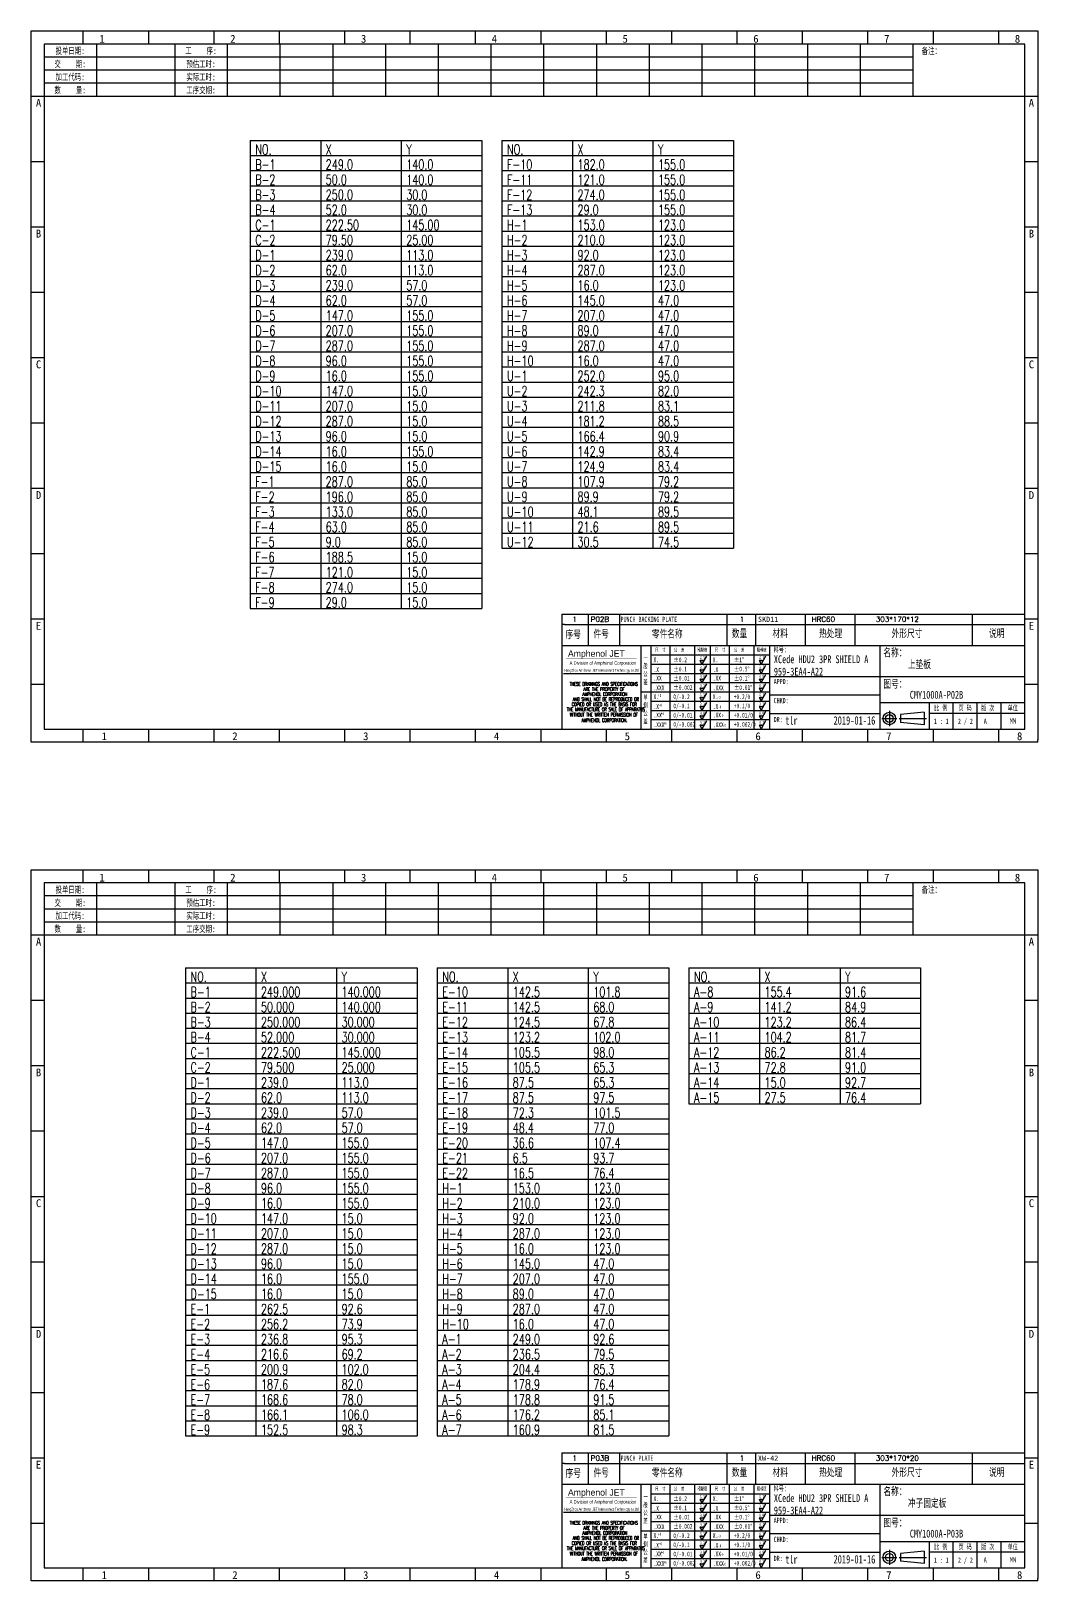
# Model space of a CAD drawing. Header units: millimetres. Extents: x -2852 to 5627, y -2271 to 1849.
# Drawn here: x 4997 to 5627, y 879 to 1849 of the extents above; entities that cross this region are included whole.
import ezdxf
from ezdxf.enums import TextEntityAlignment as Align

# ---------------------------------------------------------------- set-up
doc = ezdxf.new("R2010")
doc.units = ezdxf.units.MM
doc.layers.add('1', color=7, linetype='Continuous')
doc.layers.add('41', color=1, linetype='Continuous')
doc.styles.add('CH', font='仿宋_GB2312_0.ttf')
doc.styles.add('jet01', font='simplex.shx', dxfattribs={"width": 0.7, "bigfont": 'hztxt.shx'})
doc.styles.add('SIMPLEX', font='SIMPLEX')
doc.styles.get("Standard").update_dxf_attribs({"font": '仿宋_GB2312_0.ttf', "width": 0.7})
doc.styles.add('TEXTSTYLE_1', font='TRIUMB.TTF')
doc.styles.add('TEXTSTYLE_2', font='TRIUM.TTF')
doc.styles.add('tk', font='', dxfattribs={"width": 0.7})
doc.styles.add('tk 2', font='仿宋_GB2312_0.ttf', dxfattribs={"width": 0.65})
doc.styles.add('tk 4', font='simplex.shx', dxfattribs={"width": 0.65, "bigfont": 'bigfont.shx'})
doc.styles.get('tk').set_extended_font_data('NSimSun')

# ---------------------------------------------------------------- blocks, each defined once
blk = doc.blocks.new('A3-N')
at = {"layer": '1', "color": 1}
for p, q in [((0, 0), (0, 296.73)), ((0, 296.73), (420, 296.73)), ((21.82, 291.27), (21.82, 296.73)), ((49.09, 291.27), (49.09, 296.73)), ((76.36, 291.27), (76.36, 296.73)), ((103.64, 291.27), (103.64, 296.73)), ((103.64, 291.27), (103.64, 296.73)), ((103.64, 291.27), (103.64, 296.73)), ((130.91, 291.27), (130.91, 296.73)), ((158.18, 291.27), (158.18, 296.73)), ((185.45, 291.27), (185.45, 296.73)), ((212.73, 291.27), (212.73, 296.73)), ((240, 291.27), (240, 296.73)), ((267.27, 291.27), (267.27, 296.73)), ((294.55, 291.27), (294.55, 296.73)), ((321.82, 291.27), (321.82, 296.73)), ((349.09, 291.27), (349.09, 296.73)), ((376.36, 291.27), (376.36, 296.73)), ((403.64, 291.27), (403.64, 296.73)), ((420, 296.73), (420, 1)), ((5.45, 269.45), (0, 269.45)), ((420, 269.45), (414.55, 269.45)), ((5.45, 242.18), (0, 242.18)), ((420, 242.18), (414.55, 242.18)), ((5.45, 214.91), (0, 214.91)), ((420, 214.91), (414.55, 214.91)), ((5.45, 187.64), (0, 187.64)), ((420, 187.64), (414.55, 187.64)), ((5.45, 160.36), (0, 160.36)), ((420, 160.36), (414.55, 160.36)), ((5.45, 133.09), (0, 133.09)), ((420, 133.09), (414.55, 133.09)), ((5.45, 105.82), (0, 105.82)), ((420, 105.82), (414.55, 105.82)), ((5.45, 78.55), (0, 78.55)), ((420, 78.55), (414.55, 78.55)), ((5.45, 51.27), (0, 51.27)), ((222.45, 49.09), (221.45, 49.09)), ((221.45, 49.09), (221.45, 40.36)), ((222.45, 49.09), (414.55, 49.09)), ((232.36, 49.09), (232.36, 40.36)), ((245.45, 49.09), (245.45, 40.36)), ((290.18, 49.09), (290.18, 40.36)), ((302.18, 49.09), (302.18, 40.36)), ((322.91, 49.09), (322.91, 40.36)), ((343.64, 49.09), (343.64, 40.36)), ((392.73, 40.36), (392.73, 49.09)), ((420, 51.27), (414.55, 51.27)), ((258.55, 40.36), (258.55, 5.44)), ((266.45, 40.36), (266.45, 5.44)), ((276.78, 40.36), (276.78, 5.45)), ((291.18, 40.36), (291.18, 5.45)), ((301.51, 40.37), (301.51, 5.46)), ((308.01, 40.36), (308.01, 5.45)), ((354.09, 40.36), (354.09, 5.45)), ((308.01, 32.39), (258.55, 32.39)), ((308.01, 28.54), (258.55, 28.54)), ((414.55, 27.27), (308.01, 27.27)), ((5.45, 24), (0, 24)), ((308.01, 24.69), (258.55, 24.69)), ((354.09, 19.63), (308.01, 19.63)), ((420, 24), (414.55, 24)), ((308.01, 16.99), (258.55, 16.99)), ((308.01, 13.14), (258.55, 13.14)), ((414.55, 16.36), (354.09, 16.36)), ((374.55, 16.36), (374.55, 5.45)), ((384.55, 16.36), (384.55, 5.45)), ((394.55, 16.36), (394.55, 5.45)), ((404.55, 16.36), (404.55, 5.45)), ((308.01, 9.29), (258.55, 9.29)), ((308.01, 11.99), (354.09, 11.99)), ((372.51, 12.49), (362.69, 11.5)), ((362.69, 11.5), (362.69, 8.23)), ((372.51, 7.25), (362.69, 8.23)), ((372.51, 12.49), (372.51, 7.25)), ((414.55, 12), (374.55, 12)), ((1, 0), (0, 0)), ((420, 0), (1, 0)), ((21.82, 0), (21.82, 5.45)), ((49.09, 0), (49.09, 5.45)), ((76.36, 0), (76.36, 5.45)), ((103.64, 0), (103.64, 5.45)), ((130.91, 0), (130.91, 5.45)), ((158.18, 0), (158.18, 5.45)), ((185.45, 0), (185.45, 5.45)), ((212.73, 0), (212.73, 5.45)), ((240, 0), (240, 5.45)), ((267.27, 0), (267.27, 5.45)), ((294.55, 0), (294.55, 5.45)), ((321.82, 0), (321.82, 5.45)), ((349.09, 0), (349.09, 5.45)), ((376.36, 0), (376.36, 5.45)), ((403.64, 0), (403.64, 5.45)), ((420, 0), (420, 1))]:
    blk.add_line(p, q, dxfattribs=at)
at = {"layer": '1'}
for p, q in [((414.55, 278.18), (414.55, 284.73)), ((221.45, 40.36), (221.45, 5.45)), ((221.45, 40.36), (414.55, 40.36)), ((221.45, 40.36), (414.55, 40.36)), ((254.41, 40.36), (254.41, 5.45)), ((283.28, 40.36), (283.28, 5.45)), ((308.01, 36.24), (258.55, 36.24)), ((222.08, 28.67), (254.12, 28.67)), ((308.01, 20.84), (254.41, 20.84))]:
    blk.add_line(p, q, dxfattribs=at)
at = {"layer": '1', "color": 1, "ltscale": 0.05}
for p, q in [((278.93, 34.04), (279.79, 32.56)), ((278.93, 34.04), (280.65, 34.04)), ((281.68, 35.84), (279.79, 32.56)), ((303.66, 34.05), (304.52, 32.56)), ((303.66, 34.05), (305.38, 34.05)), ((306.41, 35.84), (304.52, 32.56)), ((278.93, 30.19), (279.79, 28.71)), ((278.93, 30.19), (280.65, 30.19)), ((278.93, 26.34), (279.79, 24.86)), ((278.93, 26.34), (280.65, 26.34)), ((281.68, 31.99), (279.79, 28.71)), ((281.68, 28.14), (279.79, 24.86)), ((303.66, 30.2), (305.38, 30.2)), ((303.66, 30.2), (304.52, 28.71)), ((303.66, 26.35), (304.52, 24.86)), ((303.66, 26.35), (305.38, 26.35)), ((306.41, 31.99), (304.52, 28.71)), ((306.41, 28.14), (304.52, 24.86)), ((278.93, 22.49), (280.65, 22.49)), ((278.93, 22.49), (279.79, 21.01)), ((281.68, 24.29), (279.79, 21.01)), ((281.68, 20.45), (279.79, 17.17)), ((303.66, 22.5), (305.38, 22.5)), ((303.66, 22.5), (304.52, 21.01)), ((306.41, 24.29), (304.52, 21.01)), ((306.41, 20.46), (304.52, 17.18)), ((278.93, 18.66), (279.79, 17.17)), ((278.93, 18.66), (280.65, 18.66)), ((278.93, 14.81), (280.65, 14.81)), ((278.93, 14.81), (279.79, 13.32)), ((281.68, 16.6), (279.79, 13.32)), ((303.66, 18.66), (304.52, 17.18)), ((303.66, 18.66), (305.38, 18.66)), ((303.66, 14.81), (305.38, 14.81)), ((303.66, 14.81), (304.52, 13.33)), ((306.41, 16.61), (304.52, 13.33)), ((278.93, 10.96), (279.79, 9.47)), ((278.93, 10.96), (280.65, 10.96)), ((278.93, 7.11), (279.79, 5.62)), ((278.93, 7.11), (280.65, 7.11)), ((281.68, 12.75), (279.79, 9.47)), ((281.68, 8.9), (279.79, 5.62)), ((303.66, 10.96), (304.52, 9.48)), ((303.66, 10.96), (305.38, 10.96)), ((303.66, 7.11), (305.38, 7.11)), ((303.66, 7.11), (304.52, 5.63)), ((306.41, 12.76), (304.52, 9.48)), ((306.41, 8.91), (304.52, 5.63))]:
    blk.add_line(p, q, dxfattribs=at)
at = {"layer": '1', "color": 1, "ltscale": 0.1}
for p, q in [((358.01, 13.02), (358.01, 6.71)), ((354.86, 9.87), (361.17, 9.87)), ((362.03, 9.87), (373.54, 9.87))]:
    blk.add_line(p, q, dxfattribs=at)
at = {"layer": '1'}
blk.add_lwpolyline([(221.45, 5.45), (414.55, 5.45), (414.55, 291.27), (5.45, 291.27), (5.45, 5.45), (414.55, 5.45)], dxfattribs=at)
at = {"layer": '1', "color": 7, "linetype": 'Continuous', "const_width": 0.123}
blk.add_lwpolyline([(223.11, 34.74), (252.6, 34.76)], dxfattribs=at)
at = {"layer": '1', "color": 1}
for radius in [2.62, 1.64]:
    blk.add_circle((358.01, 9.87), radius, dxfattribs=at)
at = {"layer": '41'}
for p, q in [((27.27, 291.27), (27.27, 269.45)), ((60, 291.27), (60, 269.45)), ((81.82, 291.27), (81.82, 269.45)), ((103.82, 291.27), (103.82, 269.45)), ((125.82, 291.27), (125.82, 269.45)), ((147.82, 291.27), (147.82, 269.45)), ((169.82, 291.27), (169.82, 269.45)), ((191.82, 291.27), (191.82, 269.45)), ((213.82, 291.27), (213.82, 269.45)), ((235.82, 291.27), (235.82, 269.45)), ((257.82, 291.27), (257.82, 269.45)), ((279.82, 291.27), (279.82, 269.45)), ((301.82, 291.27), (301.82, 269.45)), ((323.82, 291.27), (323.82, 269.45)), ((345.82, 291.27), (345.82, 269.45)), ((367.82, 291.27), (367.82, 269.45)), ((367.82, 285.82), (5.45, 285.82)), ((367.82, 280.36), (5.45, 280.36)), ((367.82, 274.91), (5.45, 274.91)), ((414.55, 269.45), (5.45, 269.45))]:
    blk.add_line(p, q, dxfattribs=at)
at = {"layer": '1', "color": 1}
for s, p in [('1', (29.64, 295.11)), ('2', (84.18, 295.11)), ('3', (138.73, 295.11)), ('4', (193.27, 295.11)), ('5', (247.82, 295.11)), ('6', (302.36, 295.11)), ('7', (356.91, 295.11)), ('8', (411.45, 295.11)), ('1', (30.53, 4.11)), ('2', (85.08, 4.11)), ('3', (139.62, 4.11)), ('4', (194.17, 4.11)), ('5', (248.72, 4.11)), ('6', (303.26, 4.11)), ('7', (357.81, 4.11)), ('8', (412.35, 4.11))]:
    blk.add_text(s, height=3.27, dxfattribs=at).set_placement(p, align=Align.TOP_CENTER)
at = {"layer": '1', "style": 'tk', "width": 0.7}
for s, p in [('投单日期:', (16.36, 288.55)), ('交    期:', (16.36, 283.09)), ('预估工时:', (70.91, 283.09)), ('工    序:', (70.91, 288.55)), ('备注：', (375.51, 288.55)), ('加工代码:', (16.36, 277.64)), ('实际工时:', (70.91, 277.64)), ('数    量:', (16.36, 272.18)), ('工序交期:', (70.91, 272.18))]:
    blk.add_text(s, height=2.727, dxfattribs=at).set_placement(p, align=Align.MIDDLE)
at = {"layer": '1', "color": 1}
for s, p in [('A', (2.04, 268.36)), ('B', (2.04, 213.82)), ('C', (2.04, 159.27)), ('D', (2.04, 104.73)), ('E', (2.04, 50.18))]:
    blk.add_text(s, height=3.27, dxfattribs=at).set_placement(p, align=Align.TOP_LEFT)
for s, p in [('A', (418.37, 268.36)), ('B', (418.37, 213.82)), ('C', (418.37, 159.27)), ('D', (418.37, 104.73)), ('E', (418.37, 50.18))]:
    blk.add_text(s, height=3.27, dxfattribs=at).set_placement(p, align=Align.TOP_RIGHT)
at = {"layer": '1', "color": 1, "style": 'tk 2', "width": 0.7}
for s, height, p in [('序号', 3.273, (222.96, 43.34)), ('件号', 3.273, (234.62, 43.61)), ('零件名称', 3.273, (258.97, 43.61)), ('数量', 3.273, (292.3, 43.78)), ('材料', 3.273, (309.27, 43.78)), ('热处理', 3.273, (328.71, 43.78)), ('外形尺寸', 3.273, (358.94, 43.78)), ('说明', 3.273, (399.61, 43.78)), ('料号：', 2.182, (309.77, 37.46)), ('名称：', 3.273, (355.52, 35.79)), ('图号：', 3.273, (355.52, 22.7)), ('比 例', 2.182, (376.69, 13.18)), ('页 码', 2.182, (386.85, 13.18)), ('版 次', 2.182, (396.31, 13.18)), ('单位', 2.182, (407.35, 13.18))]:
    blk.add_text(s, height=height, dxfattribs=at).set_placement(p)
at = {"layer": '1', "color": 7, "linetype": 'Continuous', "style": 'TEXTSTYLE_1'}
blk.add_text('Amphenol JET', height=2.7, dxfattribs=at).set_placement((223.96, 35.61))
at = {"layer": '1', "color": 7, "linetype": 'Continuous'}
for s, height, style, width, p in [('A Division of Amphenol Corporation', 1.5, 'TEXTSTYLE_2', 0.7, (224.64, 32.29)), ('HangZhou Amphenol JET Interconnect Technology co.,ltd ', 1.2, 'TEXTSTYLE_2', 0.6, (222.47, 29.36)), ('THESE DRAWINGS AND SPECIFICATIONS', 1.5, 'tk 4', 0.6, (224.73, 23.52)), ('AMPHENOL CORPORATION', 1.5, 'tk 4', 0.6, (230.04, 19.27)), ('ARE THE PROPERTY OF', 1.5, 'tk 4', 0.6, (230.45, 21.35)), ('THE MANUFACTURE OR SALE OF APPARATUS', 1.5, 'tk 4', 0.6, (223.5, 12.92)), ('COPIED OR USED AS THE BASIS FOR', 1.5, 'tk 4', 0.6, (225.54, 15.02)), ('AND SHALL NOT BE REPRODUCED OR', 1.5, 'tk 4', 0.6, (225.95, 17.17)), ('WITHOUT THE WRITTEN PERMISSION OF', 1.5, 'tk 4', 0.6, (224.73, 10.67)), ('AMPHENOL CORPORATION.', 1.5, 'tk 4', 0.6, (229.63, 8.4))]:
    blk.add_text(s, height=height, dxfattribs=dict(at, style=style, width=width)).set_placement(p)
at = {"layer": '1', "color": 1, "style": 'tk 2', "width": 0.7}
for s, p in [('X.', (259.64, 34.37)), ('%%P0.2', (267.9, 34.37)), ('X.', (284.37, 34.37)), ('%%P1%%D', (293.12, 34.37)), ('.X', (259.64, 30.28)), ('.XX', (259.64, 26.71)), ('%%P0.1', (267.9, 30.52)), ('%%P0.01', (267.9, 26.67)), ('.X', (284.37, 30.28)), ('.XX', (284.37, 26.71)), ('%%P0.5%%D', (293.12, 30.52)), ('%%P0.1%%D', (293.12, 26.67)), ('X.', (259.64, 18.97)), ('.XXX', (259.64, 22.68)), ('0/-0.2', (267.9, 18.97)), ('%%P0.002', (267.9, 22.82)), ('X.', (284.37, 18.97)), ('.XXX', (284.37, 22.68)), ('+0.2/0', (293.12, 18.97)), ('%%P0.01%%D', (293.12, 22.82)), ('.X', (259.64, 14.88)), ('0/-0.1', (267.9, 15.12)), ('.X', (284.37, 14.88)), ('+0.1/0', (293.12, 15.12)), ('.XX', (259.64, 11.31)), ('.XXX', (259.64, 7.28)), ('0/-0.01', (267.9, 11.27)), ('0/-0.002', (267.9, 7.42)), ('.XX', (284.37, 11.31)), ('.XXX', (284.37, 7.28)), ('+0.01/0', (293.12, 11.27)), ('+0.002/0', (293.12, 7.42))]:
    blk.add_text(s, height=2, dxfattribs=at).set_placement(p, align=Align.MIDDLE_LEFT)
at = {"layer": '1', "color": 1, "ltscale": 0.05, "style": 'tk 2', "width": 0.5}
for s, p in [('6.3', (279.01, 34.26)), ('6.3', (303.74, 34.27)), ('3.2', (279.01, 30.41)), ('0.8', (279.01, 26.56)), ('3.2', (303.74, 30.42)), ('0.8', (303.74, 26.57)), ('0.2', (279.01, 22.71)), ('6.3', (279.01, 18.87)), ('0.2', (303.74, 22.72)), ('6.3', (303.74, 18.88)), ('3.2', (279.01, 15.02)), ('3.2', (303.74, 15.03)), ('0.8', (279.01, 11.17)), ('0.2', (279.01, 7.32)), ('0.8', (303.74, 11.18)), ('0.2', (303.74, 7.33))]:
    blk.add_text(s, height=1.6, dxfattribs=at).set_placement(p)
at = {"layer": '1', "style": 'tk 2', "width": 0.7}
for s, p in [('APPD:', (309.77, 24.21)), ('CHKD:', (309.77, 16.27)), ('DR:', (309.77, 8.35))]:
    blk.add_text(s, height=2.182, dxfattribs=at).set_placement(p)
at = {"layer": '1', "color": 7, "style": 'tk 2', "width": 0.7}
blk.add_text('MM', height=2.182, dxfattribs=at).set_placement((408.31, 7.75))
at = {"layer": '1', "color": 1, "ltscale": 0.05, "char_height": 1.5, "width": 6.3627, "attachment_point": 1, "style": 'tk 2'}
for s, insert in [('尺  寸', (260.31, 39.25)), ('公  差', (268.17, 39.25)), ('粗糙度', (277.98, 39.25)), ('尺  寸', (285.2, 39.25)), ('公  差', (293.18, 39.25)), ('粗糙度', (302.71, 39.26))]:
    blk.add_mtext(s, dxfattribs=dict(at, insert=insert))
at = {"layer": '1', "ltscale": 0.05, "char_height": 2, "width": 2.5195, "attachment_point": 1, "style": 'tk 2'}
for s, insert in [('一般公差', (255.39, 36.11)), ('单侧公差', (255.39, 19.71))]:
    blk.add_mtext(s, dxfattribs=dict(at, insert=insert))
at = {"layer": '1', "color": 1, "ltscale": 0.05, "char_height": 1.2, "width": 5.1396, "attachment_point": 1, "line_spacing_factor": 0.8, "style": 'tk 2'}
for s, insert in [('+0', (261.58, 20.13)), ('+0', (261.88, 16.09)), ('-0', (286.31, 19.33)), ('-0', (286.61, 15.29)), ('+0', (262.79, 12.45)), ('+0', (263.87, 8.44)), ('-0', (287.51, 11.65)), ('-0', (288.59, 7.64))]:
    blk.add_mtext(s, dxfattribs=dict(at, insert=insert))
at = {"layer": '1', "style": 'tk 2', "width": 0.7}
for tag, p in [('PATR-NO1', (309.84, 32.96)), ('TITLE', (365.74, 30.9)), ('PATR-NO2', (309.84, 27.81)), ('DWG-NO:', (366.54, 18.14))]:
    blk.add_attdef(tag, p, '', height=3.27, dxfattribs=at)
at = {"layer": '1', "color": 1, "style": 'tk 2', "width": 0.7}
for tag, p in [('DRAW', (314.55, 7.27)), ('DATE', (334.72, 7.32))]:
    blk.add_attdef(tag, p, '', height=3.49, dxfattribs=at)
at = {"layer": '1', "style": 'tk 2', "width": 0.7}
for tag, p in [('SCALE', (376.55, 8.73)), ('SHEET', (386.6, 8.72)), ('REV', (397.38, 8.73))]:
    blk.add_attdef(tag, text='', height=2.18, dxfattribs=at).set_placement(p, align=Align.MIDDLE_LEFT)
blk = doc.blocks.new('FB3')
at = {"layer": '1', "color": 1}
for p, q in [((0, 4.36), (193.09, 4.36)), ((0, 4.36), (0, 0)), ((10.91, 4.36), (10.91, 0)), ((24, 4.36), (24, 0)), ((68.73, 4.36), (68.73, 0)), ((80.73, 4.36), (80.73, 0)), ((101.45, 4.36), (101.45, 0)), ((122.18, 4.36), (122.18, 0)), ((171.27, 0), (171.27, 4.36))]:
    blk.add_line(p, q, dxfattribs=at)
at = {"layer": '1'}
for tag, style, p in [('ITEM', 'SIMPLEX', (4.36, 2.18)), ('PARTNO', 'SIMPLEX', (12, 2.18)), ('QTY', 'SIMPLEX', (74.18, 2.18)), ('MATL', 'CH', (81.72, 2.18)), ('FINISH', 'SIMPLEX', (104.17, 2.18)), ('SPEC', 'SIMPLEX', (130.91, 2.18)), ('REMARK', 'SIMPLEX', (174.06, 2.18))]:
    blk.add_attdef(tag, text='', height=2.18, dxfattribs=dict(at, style=style)).set_placement(p, align=Align.MIDDLE_LEFT)
at = {"layer": '1', "style": 'tk', "width": 0.7}
blk.add_attdef('DIE', text='', height=2.18, dxfattribs=at).set_placement((24.43, 2.18), align=Align.MIDDLE_LEFT)

msp = doc.modelspace()

# ---------------------------------------------------------------- linework, layer by layer
at = {"layer": '41', "ltscale": 0.05}
for p, q in [((5133.8708, 1780.7271), (5278.7708, 1780.7271)), ((5133.8708, 1780.7271), (5133.8708, 1487.7771)), ((5177.9708, 1780.7271), (5177.9708, 1487.7771)), ((5228.3708, 1780.7271), (5228.3708, 1487.7771)), ((5278.7708, 1780.7271), (5278.7708, 1487.7771)), ((5291.3708, 1780.7271), (5436.2708, 1780.7271)), ((5291.3708, 1780.7271), (5291.3708, 1525.5771)), ((5335.4708, 1780.7271), (5335.4708, 1525.5771)), ((5385.8708, 1780.7271), (5385.8708, 1525.5771)), ((5436.2708, 1780.7271), (5436.2708, 1525.5771)), ((5133.8708, 1771.2771), (5278.7708, 1771.2771)), ((5291.3708, 1771.2771), (5436.2708, 1771.2771)), ((5133.8708, 1761.8271), (5278.7708, 1761.8271)), ((5291.3708, 1761.8271), (5436.2708, 1761.8271)), ((5133.8708, 1752.3771), (5278.7708, 1752.3771)), ((5291.3708, 1752.3771), (5436.2708, 1752.3771)), ((5133.8708, 1742.9271), (5278.7708, 1742.9271)), ((5291.3708, 1742.9271), (5436.2708, 1742.9271)), ((5133.8708, 1733.4771), (5278.7708, 1733.4771)), ((5291.3708, 1733.4771), (5436.2708, 1733.4771)), ((5133.8708, 1724.0271), (5278.7708, 1724.0271)), ((5291.3708, 1724.0271), (5436.2708, 1724.0271)), ((5133.8708, 1714.5771), (5278.7708, 1714.5771)), ((5291.3708, 1714.5771), (5436.2708, 1714.5771)), ((5133.8708, 1705.1271), (5278.7708, 1705.1271)), ((5291.3708, 1705.1271), (5436.2708, 1705.1271)), ((5133.8708, 1695.6771), (5278.7708, 1695.6771)), ((5291.3708, 1695.6771), (5436.2708, 1695.6771)), ((5133.8708, 1686.2271), (5278.7708, 1686.2271)), ((5291.3708, 1686.2271), (5436.2708, 1686.2271)), ((5133.8708, 1676.7771), (5278.7708, 1676.7771)), ((5291.3708, 1676.7771), (5436.2708, 1676.7771)), ((5133.8708, 1667.3271), (5278.7708, 1667.3271)), ((5291.3708, 1667.3271), (5436.2708, 1667.3271)), ((5133.8708, 1657.8771), (5278.7708, 1657.8771)), ((5291.3708, 1657.8771), (5436.2708, 1657.8771)), ((5133.8708, 1648.4271), (5278.7708, 1648.4271)), ((5291.3708, 1648.4271), (5436.2708, 1648.4271)), ((5133.8708, 1638.9771), (5278.7708, 1638.9771)), ((5291.3708, 1638.9771), (5436.2708, 1638.9771)), ((5133.8708, 1629.5271), (5278.7708, 1629.5271)), ((5133.8708, 1620.0771), (5278.7708, 1620.0771)), ((5291.3708, 1629.5271), (5436.2708, 1629.5271)), ((5291.3708, 1620.0771), (5436.2708, 1620.0771)), ((5133.8708, 1610.6271), (5278.7708, 1610.6271)), ((5291.3708, 1610.6271), (5436.2708, 1610.6271)), ((5133.8708, 1601.1771), (5278.7708, 1601.1771)), ((5291.3708, 1601.1771), (5436.2708, 1601.1771)), ((5133.8708, 1591.7271), (5278.7708, 1591.7271)), ((5291.3708, 1591.7271), (5436.2708, 1591.7271)), ((5133.8708, 1582.2771), (5278.7708, 1582.2771)), ((5291.3708, 1582.2771), (5436.2708, 1582.2771)), ((5133.8708, 1572.8271), (5278.7708, 1572.8271)), ((5291.3708, 1572.8271), (5436.2708, 1572.8271)), ((5133.8708, 1563.3771), (5278.7708, 1563.3771)), ((5291.3708, 1563.3771), (5436.2708, 1563.3771)), ((5133.8708, 1553.9271), (5278.7708, 1553.9271)), ((5291.3708, 1553.9271), (5436.2708, 1553.9271)), ((5133.8708, 1544.4771), (5278.7708, 1544.4771)), ((5291.3708, 1544.4771), (5436.2708, 1544.4771)), ((5133.8708, 1535.0271), (5278.7708, 1535.0271)), ((5291.3708, 1535.0271), (5436.2708, 1535.0271)), ((5133.8708, 1525.5771), (5278.7708, 1525.5771)), ((5291.3708, 1525.5771), (5436.2708, 1525.5771)), ((5133.8708, 1516.1271), (5278.7708, 1516.1271)), ((5133.8708, 1506.6771), (5278.7708, 1506.6771)), ((5133.8708, 1497.2271), (5278.7708, 1497.2271)), ((5133.8708, 1487.7771), (5278.7708, 1487.7771)), ((5093.3839, 1262.9052), (5238.2839, 1262.9052)), ((5093.3839, 1262.9052), (5093.3839, 969.9552)), ((5137.4839, 1262.9052), (5137.4839, 969.9552)), ((5187.8839, 1262.9052), (5187.8839, 969.9552)), ((5238.2839, 1262.9052), (5238.2839, 969.9552)), ((5250.8839, 1262.9052), (5395.7839, 1262.9052)), ((5250.8839, 1262.9052), (5250.8839, 969.9552)), ((5294.9839, 1262.9052), (5294.9839, 969.9552)), ((5345.3839, 1262.9052), (5345.3839, 969.9552)), ((5395.7839, 1262.9052), (5395.7839, 969.9552)), ((5408.3839, 1262.9052), (5553.2839, 1262.9052)), ((5408.3839, 1262.9052), (5408.3839, 1177.8552)), ((5452.4839, 1262.9052), (5452.4839, 1177.8552)), ((5502.8839, 1262.9052), (5502.8839, 1177.8552)), ((5553.2839, 1262.9052), (5553.2839, 1177.8552)), ((5093.3839, 1253.4552), (5238.2839, 1253.4552)), ((5250.8839, 1253.4552), (5395.7839, 1253.4552)), ((5408.3839, 1253.4552), (5553.2839, 1253.4552)), ((5093.3839, 1244.0052), (5238.2839, 1244.0052)), ((5250.8839, 1244.0052), (5395.7839, 1244.0052)), ((5408.3839, 1244.0052), (5553.2839, 1244.0052)), ((5093.3839, 1234.5552), (5238.2839, 1234.5552)), ((5250.8839, 1234.5552), (5395.7839, 1234.5552)), ((5408.3839, 1234.5552), (5553.2839, 1234.5552)), ((5093.3839, 1225.1052), (5238.2839, 1225.1052)), ((5250.8839, 1225.1052), (5395.7839, 1225.1052)), ((5408.3839, 1225.1052), (5553.2839, 1225.1052)), ((5093.3839, 1215.6552), (5238.2839, 1215.6552)), ((5250.8839, 1215.6552), (5395.7839, 1215.6552)), ((5408.3839, 1215.6552), (5553.2839, 1215.6552)), ((5093.3839, 1206.2052), (5238.2839, 1206.2052)), ((5250.8839, 1206.2052), (5395.7839, 1206.2052)), ((5408.3839, 1206.2052), (5553.2839, 1206.2052)), ((5093.3839, 1196.7552), (5238.2839, 1196.7552)), ((5250.8839, 1196.7552), (5395.7839, 1196.7552)), ((5408.3839, 1196.7552), (5553.2839, 1196.7552)), ((5093.3839, 1187.3052), (5238.2839, 1187.3052)), ((5250.8839, 1187.3052), (5395.7839, 1187.3052)), ((5408.3839, 1187.3052), (5553.2839, 1187.3052)), ((5093.3839, 1177.8552), (5238.2839, 1177.8552)), ((5250.8839, 1177.8552), (5395.7839, 1177.8552)), ((5408.3839, 1177.8552), (5553.2839, 1177.8552)), ((5093.3839, 1168.4052), (5238.2839, 1168.4052)), ((5250.8839, 1168.4052), (5395.7839, 1168.4052)), ((5093.3839, 1158.9552), (5238.2839, 1158.9552)), ((5250.8839, 1158.9552), (5395.7839, 1158.9552)), ((5093.3839, 1149.5052), (5238.2839, 1149.5052)), ((5250.8839, 1149.5052), (5395.7839, 1149.5052)), ((5093.3839, 1140.0552), (5238.2839, 1140.0552)), ((5250.8839, 1140.0552), (5395.7839, 1140.0552)), ((5093.3839, 1130.6052), (5238.2839, 1130.6052)), ((5250.8839, 1130.6052), (5395.7839, 1130.6052)), ((5093.3839, 1121.1552), (5238.2839, 1121.1552)), ((5250.8839, 1121.1552), (5395.7839, 1121.1552)), ((5093.3839, 1111.7052), (5238.2839, 1111.7052)), ((5250.8839, 1111.7052), (5395.7839, 1111.7052)), ((5093.3839, 1102.2552), (5238.2839, 1102.2552)), ((5250.8839, 1102.2552), (5395.7839, 1102.2552)), ((5093.3839, 1092.8052), (5238.2839, 1092.8052)), ((5250.8839, 1092.8052), (5395.7839, 1092.8052)), ((5093.3839, 1083.3552), (5238.2839, 1083.3552)), ((5250.8839, 1083.3552), (5395.7839, 1083.3552)), ((5093.3839, 1073.9052), (5238.2839, 1073.9052)), ((5250.8839, 1073.9052), (5395.7839, 1073.9052)), ((5093.3839, 1064.4552), (5238.2839, 1064.4552)), ((5250.8839, 1064.4552), (5395.7839, 1064.4552)), ((5093.3839, 1055.0052), (5238.2839, 1055.0052)), ((5250.8839, 1055.0052), (5395.7839, 1055.0052)), ((5093.3839, 1045.5552), (5238.2839, 1045.5552)), ((5250.8839, 1045.5552), (5395.7839, 1045.5552)), ((5093.3839, 1036.1052), (5238.2839, 1036.1052)), ((5250.8839, 1036.1052), (5395.7839, 1036.1052)), ((5093.3839, 1026.6552), (5238.2839, 1026.6552)), ((5250.8839, 1026.6552), (5395.7839, 1026.6552)), ((5093.3839, 1017.2052), (5238.2839, 1017.2052)), ((5250.8839, 1017.2052), (5395.7839, 1017.2052)), ((5093.3839, 1007.7552), (5238.2839, 1007.7552)), ((5250.8839, 1007.7552), (5395.7839, 1007.7552)), ((5093.3839, 998.3052), (5238.2839, 998.3052)), ((5250.8839, 998.3052), (5395.7839, 998.3052)), ((5093.3839, 988.8552), (5238.2839, 988.8552)), ((5250.8839, 988.8552), (5395.7839, 988.8552)), ((5093.3839, 979.4052), (5238.2839, 979.4052)), ((5250.8839, 979.4052), (5395.7839, 979.4052)), ((5093.3839, 969.9552), (5238.2839, 969.9552)), ((5250.8839, 969.9552), (5395.7839, 969.9552))]:
    msp.add_line(p, q, dxfattribs=at)

# ---------------------------------------------------------------- block references
at = {"layer": '1', "ltscale": 0.05, "xscale": 1.5, "yscale": 1.5, "zscale": 1.5}
for name, p, values in [('A3-N', (4996.7373, 1404.1358), {'DWG-NO:': 'CMY1000A-P02B', 'TITLE': '上垫板', 'REV': 'A', 'SHEET': '2 / 2', 'DRAW': 'tlr', 'DATE': '2019-01-16', 'PATR-NO1': 'XCede HDU2 3PR SHIELD A', 'PATR-NO2': '959-3EA4-A22', 'SCALE': '1 : 1'}), ('FB3', (5328.9191, 1477.7722), {'PARTNO': 'P02B', 'ITEM': '1', 'DIE': 'PUNCH BACKING PLATE', 'QTY': '1', 'MATL': 'SKD11', 'FINISH': 'HRC60', 'SPEC': '303*170*12'}), ('A3-N', (4996.7373, 879.1358), {'DWG-NO:': 'CMY1000A-P03B', 'TITLE': '冲子固定板', 'REV': 'A', 'SHEET': '2 / 2', 'DRAW': 'tlr', 'DATE': '2019-01-16', 'PATR-NO1': 'XCede HDU2 3PR SHIELD A', 'PATR-NO2': '959-3EA4-A22', 'SCALE': '1 : 1'}), ('FB3', (5328.9191, 952.7722), {'PARTNO': 'P03B', 'ITEM': '1', 'DIE': 'PUNCH PLATE', 'QTY': '1', 'MATL': 'XW-42', 'FINISH': 'HRC60', 'SPEC': '303*170*20'})]:
    msp.add_blockref(name, p, dxfattribs=at).add_auto_attribs(values)

# ---------------------------------------------------------------- texts
at = {"layer": '41', "ltscale": 0.05, "style": 'jet01', "width": 0.7}
for s, p in [('NO.', (5137.0208, 1771.9071)), ('X', (5181.1208, 1771.9071)), ('Y', (5231.5208, 1771.9071)), ('NO.', (5294.5208, 1771.9071)), ('X', (5338.6208, 1771.9071)), ('Y', (5389.0208, 1771.9071)), ('B-1', (5137.0208, 1762.4571)), ('249.0', (5181.1208, 1762.4571)), ('140.0', (5231.5208, 1762.4571)), ('F-10', (5294.5208, 1762.4571)), ('182.0', (5338.6208, 1762.4571)), ('155.0', (5389.0208, 1762.4571)), ('B-2', (5137.0208, 1753.0071)), ('50.0', (5181.1208, 1753.0071)), ('140.0', (5231.5208, 1753.0071)), ('F-11', (5294.5208, 1753.0071)), ('121.0', (5338.6208, 1753.0071)), ('155.0', (5389.0208, 1753.0071)), ('B-3', (5137.0208, 1743.5571)), ('250.0', (5181.1208, 1743.5571)), ('30.0', (5231.5208, 1743.5571)), ('F-12', (5294.5208, 1743.5571)), ('274.0', (5338.6208, 1743.5571)), ('155.0', (5389.0208, 1743.5571)), ('B-4', (5137.0208, 1734.1071)), ('52.0', (5181.1208, 1734.1071)), ('30.0', (5231.5208, 1734.1071)), ('F-13', (5294.5208, 1734.1071)), ('29.0', (5338.6208, 1734.1071)), ('155.0', (5389.0208, 1734.1071)), ('C-1', (5137.0208, 1724.6571)), ('222.50', (5181.1208, 1724.6571)), ('145.00', (5231.5208, 1724.6571)), ('H-1', (5294.5208, 1724.6571)), ('153.0', (5338.6208, 1724.6571)), ('123.0', (5389.0208, 1724.6571)), ('C-2', (5137.0208, 1715.2071)), ('79.50', (5181.1208, 1715.2071)), ('25.00', (5231.5208, 1715.2071)), ('H-2', (5294.5208, 1715.2071)), ('210.0', (5338.6208, 1715.2071)), ('123.0', (5389.0208, 1715.2071)), ('D-1', (5137.0208, 1705.7571)), ('239.0', (5181.1208, 1705.7571)), ('113.0', (5231.5208, 1705.7571)), ('H-3', (5294.5208, 1705.7571)), ('92.0', (5338.6208, 1705.7571)), ('123.0', (5389.0208, 1705.7571)), ('D-2', (5137.0208, 1696.3071)), ('62.0', (5181.1208, 1696.3071)), ('113.0', (5231.5208, 1696.3071)), ('H-4', (5294.5208, 1696.3071)), ('287.0', (5338.6208, 1696.3071)), ('123.0', (5389.0208, 1696.3071)), ('D-3', (5137.0208, 1686.8571)), ('239.0', (5181.1208, 1686.8571)), ('57.0', (5231.5208, 1686.8571)), ('H-5', (5294.5208, 1686.8571)), ('16.0', (5338.6208, 1686.8571)), ('123.0', (5389.0208, 1686.8571)), ('D-4', (5137.0208, 1677.4071)), ('62.0', (5181.1208, 1677.4071)), ('57.0', (5231.5208, 1677.4071)), ('H-6', (5294.5208, 1677.4071)), ('145.0', (5338.6208, 1677.4071)), ('47.0', (5389.0208, 1677.4071)), ('D-5', (5137.0208, 1667.9571)), ('147.0', (5181.1208, 1667.9571)), ('155.0', (5231.5208, 1667.9571)), ('H-7', (5294.5208, 1667.9571)), ('207.0', (5338.6208, 1667.9571)), ('47.0', (5389.0208, 1667.9571)), ('D-6', (5137.0208, 1658.5071)), ('207.0', (5181.1208, 1658.5071)), ('155.0', (5231.5208, 1658.5071)), ('H-8', (5294.5208, 1658.5071)), ('89.0', (5338.6208, 1658.5071)), ('47.0', (5389.0208, 1658.5071)), ('D-7', (5137.0208, 1649.0571)), ('287.0', (5181.1208, 1649.0571)), ('155.0', (5231.5208, 1649.0571)), ('H-9', (5294.5208, 1649.0571)), ('287.0', (5338.6208, 1649.0571)), ('47.0', (5389.0208, 1649.0571)), ('D-8', (5137.0208, 1639.6071)), ('96.0', (5181.1208, 1639.6071)), ('155.0', (5231.5208, 1639.6071)), ('H-10', (5294.5208, 1639.6071)), ('16.0', (5338.6208, 1639.6071)), ('47.0', (5389.0208, 1639.6071)), ('D-9', (5137.0208, 1630.1571)), ('16.0', (5181.1208, 1630.1571)), ('155.0', (5231.5208, 1630.1571)), ('U-1', (5294.5208, 1630.1571)), ('252.0', (5338.6208, 1630.1571)), ('95.0', (5389.0208, 1630.1571)), ('D-10', (5137.0208, 1620.7071)), ('147.0', (5181.1208, 1620.7071)), ('15.0', (5231.5208, 1620.7071)), ('U-2', (5294.5208, 1620.7071)), ('242.3', (5338.6208, 1620.7071)), ('82.0', (5389.0208, 1620.7071)), ('D-11', (5137.0208, 1611.2571)), ('207.0', (5181.1208, 1611.2571)), ('15.0', (5231.5208, 1611.2571)), ('U-3', (5294.5208, 1611.2571)), ('211.8', (5338.6208, 1611.2571)), ('83.1', (5389.0208, 1611.2571)), ('D-12', (5137.0208, 1601.8071)), ('287.0', (5181.1208, 1601.8071)), ('15.0', (5231.5208, 1601.8071)), ('U-4', (5294.5208, 1601.8071)), ('181.2', (5338.6208, 1601.8071)), ('88.5', (5389.0208, 1601.8071)), ('D-13', (5137.0208, 1592.3571)), ('96.0', (5181.1208, 1592.3571)), ('15.0', (5231.5208, 1592.3571)), ('U-5', (5294.5208, 1592.3571)), ('166.4', (5338.6208, 1592.3571)), ('90.9', (5389.0208, 1592.3571)), ('D-14', (5137.0208, 1582.9071)), ('16.0', (5181.1208, 1582.9071)), ('155.0', (5231.5208, 1582.9071)), ('U-6', (5294.5208, 1582.9071)), ('142.9', (5338.6208, 1582.9071)), ('83.4', (5389.0208, 1582.9071)), ('D-15', (5137.0208, 1573.4571)), ('16.0', (5181.1208, 1573.4571)), ('15.0', (5231.5208, 1573.4571)), ('U-7', (5294.5208, 1573.4571)), ('124.9', (5338.6208, 1573.4571)), ('83.4', (5389.0208, 1573.4571)), ('F-1', (5137.0208, 1564.0071)), ('287.0', (5181.1208, 1564.0071)), ('85.0', (5231.5208, 1564.0071)), ('U-8', (5294.5208, 1564.0071)), ('107.9', (5338.6208, 1564.0071)), ('79.2', (5389.0208, 1564.0071)), ('F-2', (5137.0208, 1554.5571)), ('196.0', (5181.1208, 1554.5571)), ('85.0', (5231.5208, 1554.5571)), ('U-9', (5294.5208, 1554.5571)), ('89.9', (5338.6208, 1554.5571)), ('79.2', (5389.0208, 1554.5571)), ('F-3', (5137.0208, 1545.1071)), ('133.0', (5181.1208, 1545.1071)), ('85.0', (5231.5208, 1545.1071)), ('U-10', (5294.5208, 1545.1071)), ('48.1', (5338.6208, 1545.1071)), ('89.5', (5389.0208, 1545.1071)), ('F-4', (5137.0208, 1535.6571)), ('63.0', (5181.1208, 1535.6571)), ('85.0', (5231.5208, 1535.6571)), ('U-11', (5294.5208, 1535.6571)), ('21.6', (5338.6208, 1535.6571)), ('89.5', (5389.0208, 1535.6571)), ('F-5', (5137.0208, 1526.2071)), ('F-6', (5137.0208, 1516.7571)), ('9.0', (5181.1208, 1526.2071)), ('188.5', (5181.1208, 1516.7571)), ('85.0', (5231.5208, 1526.2071)), ('15.0', (5231.5208, 1516.7571)), ('U-12', (5294.5208, 1526.2071)), ('30.5', (5338.6208, 1526.2071)), ('74.5', (5389.0208, 1526.2071)), ('F-7', (5137.0208, 1507.3071)), ('121.0', (5181.1208, 1507.3071)), ('15.0', (5231.5208, 1507.3071)), ('F-8', (5137.0208, 1497.8571)), ('274.0', (5181.1208, 1497.8571)), ('15.0', (5231.5208, 1497.8571)), ('F-9', (5137.0208, 1488.4071)), ('29.0', (5181.1208, 1488.4071)), ('15.0', (5231.5208, 1488.4071)), ('NO.', (5096.5339, 1254.0852)), ('X', (5140.6339, 1254.0852)), ('Y', (5191.0339, 1254.0852)), ('NO.', (5254.0339, 1254.0852)), ('X', (5298.1339, 1254.0852)), ('Y', (5348.5339, 1254.0852)), ('NO.', (5411.5339, 1254.0852)), ('X', (5455.6339, 1254.0852)), ('Y', (5506.0339, 1254.0852)), ('B-1', (5096.5339, 1244.6352)), ('249.000', (5140.6339, 1244.6352)), ('140.000', (5191.0339, 1244.6352)), ('E-10', (5254.0339, 1244.6352)), ('142.5', (5298.1339, 1244.6352)), ('101.8', (5348.5339, 1244.6352)), ('A-8', (5411.5339, 1244.6352)), ('155.4', (5455.6339, 1244.6352)), ('91.6', (5506.0339, 1244.6352)), ('B-2', (5096.5339, 1235.1852)), ('B-3', (5096.5339, 1225.7352)), ('50.000', (5140.6339, 1235.1852)), ('250.000', (5140.6339, 1225.7352)), ('30.000', (5191.0339, 1225.7352)), ('140.000', (5191.0339, 1235.1852)), ('E-11', (5254.0339, 1235.1852)), ('E-12', (5254.0339, 1225.7352)), ('142.5', (5298.1339, 1235.1852)), ('124.5', (5298.1339, 1225.7352)), ('68.0', (5348.5339, 1235.1852)), ('67.8', (5348.5339, 1225.7352)), ('A-9', (5411.5339, 1235.1852)), ('A-10', (5411.5339, 1225.7352)), ('141.2', (5455.6339, 1235.1852)), ('123.2', (5455.6339, 1225.7352)), ('84.9', (5506.0339, 1235.1852)), ('86.4', (5506.0339, 1225.7352)), ('B-4', (5096.5339, 1216.2852)), ('52.000', (5140.6339, 1216.2852)), ('30.000', (5191.0339, 1216.2852)), ('E-13', (5254.0339, 1216.2852)), ('123.2', (5298.1339, 1216.2852)), ('102.0', (5348.5339, 1216.2852)), ('A-11', (5411.5339, 1216.2852)), ('104.2', (5455.6339, 1216.2852)), ('81.7', (5506.0339, 1216.2852)), ('C-1', (5096.5339, 1206.8352)), ('222.500', (5140.6339, 1206.8352)), ('145.000', (5191.0339, 1206.8352)), ('E-14', (5254.0339, 1206.8352)), ('105.5', (5298.1339, 1206.8352)), ('98.0', (5348.5339, 1206.8352)), ('A-12', (5411.5339, 1206.8352)), ('86.2', (5455.6339, 1206.8352)), ('81.4', (5506.0339, 1206.8352)), ('C-2', (5096.5339, 1197.3852)), ('79.500', (5140.6339, 1197.3852)), ('25.000', (5191.0339, 1197.3852)), ('E-15', (5254.0339, 1197.3852)), ('105.5', (5298.1339, 1197.3852)), ('65.3', (5348.5339, 1197.3852)), ('A-13', (5411.5339, 1197.3852)), ('72.8', (5455.6339, 1197.3852)), ('91.0', (5506.0339, 1197.3852)), ('D-1', (5096.5339, 1187.9352)), ('239.0', (5140.6339, 1187.9352)), ('113.0', (5191.0339, 1187.9352)), ('E-16', (5254.0339, 1187.9352)), ('87.5', (5298.1339, 1187.9352)), ('65.3', (5348.5339, 1187.9352)), ('A-14', (5411.5339, 1187.9352)), ('15.0', (5455.6339, 1187.9352)), ('92.7', (5506.0339, 1187.9352)), ('D-2', (5096.5339, 1178.4852)), ('62.0', (5140.6339, 1178.4852)), ('113.0', (5191.0339, 1178.4852)), ('E-17', (5254.0339, 1178.4852)), ('87.5', (5298.1339, 1178.4852)), ('97.5', (5348.5339, 1178.4852)), ('A-15', (5411.5339, 1178.4852)), ('27.5', (5455.6339, 1178.4852)), ('76.4', (5506.0339, 1178.4852)), ('D-3', (5096.5339, 1169.0352)), ('239.0', (5140.6339, 1169.0352)), ('57.0', (5191.0339, 1169.0352)), ('E-18', (5254.0339, 1169.0352)), ('72.3', (5298.1339, 1169.0352)), ('101.5', (5348.5339, 1169.0352)), ('D-4', (5096.5339, 1159.5852)), ('62.0', (5140.6339, 1159.5852)), ('57.0', (5191.0339, 1159.5852)), ('E-19', (5254.0339, 1159.5852)), ('48.4', (5298.1339, 1159.5852)), ('77.0', (5348.5339, 1159.5852)), ('D-5', (5096.5339, 1150.1352)), ('147.0', (5140.6339, 1150.1352)), ('155.0', (5191.0339, 1150.1352)), ('E-20', (5254.0339, 1150.1352)), ('36.6', (5298.1339, 1150.1352)), ('107.4', (5348.5339, 1150.1352)), ('D-6', (5096.5339, 1140.6852)), ('207.0', (5140.6339, 1140.6852)), ('155.0', (5191.0339, 1140.6852)), ('E-21', (5254.0339, 1140.6852)), ('6.5', (5298.1339, 1140.6852)), ('93.7', (5348.5339, 1140.6852)), ('D-7', (5096.5339, 1131.2352)), ('287.0', (5140.6339, 1131.2352)), ('155.0', (5191.0339, 1131.2352)), ('E-22', (5254.0339, 1131.2352)), ('16.5', (5298.1339, 1131.2352)), ('76.4', (5348.5339, 1131.2352)), ('D-8', (5096.5339, 1121.7852)), ('96.0', (5140.6339, 1121.7852)), ('155.0', (5191.0339, 1121.7852)), ('H-1', (5254.0339, 1121.7852)), ('153.0', (5298.1339, 1121.7852)), ('123.0', (5348.5339, 1121.7852)), ('D-9', (5096.5339, 1112.3352)), ('16.0', (5140.6339, 1112.3352)), ('155.0', (5191.0339, 1112.3352)), ('H-2', (5254.0339, 1112.3352)), ('210.0', (5298.1339, 1112.3352)), ('123.0', (5348.5339, 1112.3352)), ('D-10', (5096.5339, 1102.8852)), ('147.0', (5140.6339, 1102.8852)), ('15.0', (5191.0339, 1102.8852)), ('H-3', (5254.0339, 1102.8852)), ('92.0', (5298.1339, 1102.8852)), ('123.0', (5348.5339, 1102.8852)), ('D-11', (5096.5339, 1093.4352)), ('207.0', (5140.6339, 1093.4352)), ('15.0', (5191.0339, 1093.4352)), ('H-4', (5254.0339, 1093.4352)), ('287.0', (5298.1339, 1093.4352)), ('123.0', (5348.5339, 1093.4352)), ('D-12', (5096.5339, 1083.9852)), ('287.0', (5140.6339, 1083.9852)), ('15.0', (5191.0339, 1083.9852)), ('H-5', (5254.0339, 1083.9852)), ('16.0', (5298.1339, 1083.9852)), ('123.0', (5348.5339, 1083.9852)), ('D-13', (5096.5339, 1074.5352)), ('96.0', (5140.6339, 1074.5352)), ('15.0', (5191.0339, 1074.5352)), ('H-6', (5254.0339, 1074.5352)), ('145.0', (5298.1339, 1074.5352)), ('47.0', (5348.5339, 1074.5352)), ('D-14', (5096.5339, 1065.0852)), ('16.0', (5140.6339, 1065.0852)), ('155.0', (5191.0339, 1065.0852)), ('H-7', (5254.0339, 1065.0852)), ('207.0', (5298.1339, 1065.0852)), ('47.0', (5348.5339, 1065.0852)), ('D-15', (5096.5339, 1055.6352)), ('16.0', (5140.6339, 1055.6352)), ('15.0', (5191.0339, 1055.6352)), ('H-8', (5254.0339, 1055.6352)), ('89.0', (5298.1339, 1055.6352)), ('47.0', (5348.5339, 1055.6352)), ('E-1', (5096.5339, 1046.1852)), ('262.5', (5140.6339, 1046.1852)), ('92.6', (5191.0339, 1046.1852)), ('H-9', (5254.0339, 1046.1852)), ('287.0', (5298.1339, 1046.1852)), ('47.0', (5348.5339, 1046.1852)), ('E-2', (5096.5339, 1036.7352)), ('256.2', (5140.6339, 1036.7352)), ('73.9', (5191.0339, 1036.7352)), ('H-10', (5254.0339, 1036.7352)), ('16.0', (5298.1339, 1036.7352)), ('47.0', (5348.5339, 1036.7352)), ('E-3', (5096.5339, 1027.2852)), ('236.8', (5140.6339, 1027.2852)), ('95.3', (5191.0339, 1027.2852)), ('A-1', (5254.0339, 1027.2852)), ('249.0', (5298.1339, 1027.2852)), ('92.6', (5348.5339, 1027.2852)), ('E-4', (5096.5339, 1017.8352)), ('216.6', (5140.6339, 1017.8352)), ('69.2', (5191.0339, 1017.8352)), ('A-2', (5254.0339, 1017.8352)), ('236.5', (5298.1339, 1017.8352)), ('79.5', (5348.5339, 1017.8352)), ('E-5', (5096.5339, 1008.3852)), ('200.9', (5140.6339, 1008.3852)), ('102.0', (5191.0339, 1008.3852)), ('A-3', (5254.0339, 1008.3852)), ('204.4', (5298.1339, 1008.3852)), ('85.3', (5348.5339, 1008.3852)), ('E-6', (5096.5339, 998.9352)), ('187.6', (5140.6339, 998.9352)), ('82.0', (5191.0339, 998.9352)), ('A-4', (5254.0339, 998.9352)), ('178.9', (5298.1339, 998.9352)), ('76.4', (5348.5339, 998.9352)), ('E-7', (5096.5339, 989.4852)), ('168.6', (5140.6339, 989.4852)), ('78.0', (5191.0339, 989.4852)), ('A-5', (5254.0339, 989.4852)), ('178.8', (5298.1339, 989.4852)), ('91.5', (5348.5339, 989.4852)), ('E-8', (5096.5339, 980.0352)), ('166.1', (5140.6339, 980.0352)), ('106.0', (5191.0339, 980.0352)), ('A-6', (5254.0339, 980.0352)), ('176.2', (5298.1339, 980.0352)), ('85.1', (5348.5339, 980.0352)), ('E-9', (5096.5339, 970.5852)), ('152.5', (5140.6339, 970.5852)), ('98.3', (5191.0339, 970.5852)), ('A-7', (5254.0339, 970.5852)), ('160.9', (5298.1339, 970.5852)), ('81.5', (5348.5339, 970.5852))]:
    msp.add_text(s, height=6.3, dxfattribs=at).set_placement(p)

doc.saveas('drawing.dxf')
